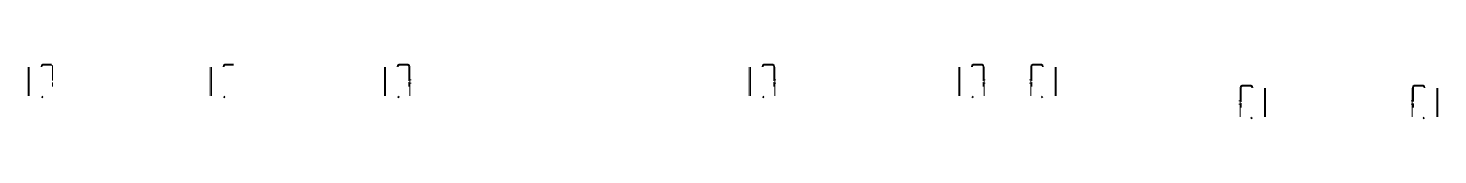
# Model space of a CAD drawing. Header units: millimetres. Extents: x -57519 to 497916, y -349472 to 446842.
# Drawn here: x 411355 to 417717, y -282497 to -282250 of the extents above; entities that cross this region are included whole.
import ezdxf

# ---------------------------------------------------------------- set-up
doc = ezdxf.new("R2010")
doc.units = ezdxf.units.MM
doc.layers.add('P-SANR-FIXT', color=6, linetype='Continuous', lineweight=5)

# ---------------------------------------------------------------- blocks, each defined once
blk = doc.blocks.new('FP_595-G_F SINGLE OCCUPANCY DIAGRAM')
at = {"layer": 'P-SANR-FIXT', "color": 191}
blk.add_line((-12.7, -6.1), (-65, -6.1), dxfattribs=at)
blk = doc.blocks.new('FP_596-G_F SINGLE OCCUPANCY DIAGRAM')
at = {"layer": 'P-SANR-FIXT', "color": 191}
blk.add_line((-65, -120.1), (65, -120.1), dxfattribs=at)
blk = doc.blocks.new('FP_597-G_F SINGLE OCCUPANCY DIAGRAM')
at = {"layer": 'P-SANR-FIXT', "color": 191}
for p, q in [((65, -5), (-65, -5)), ((-65, -115), (65, -115))]:
    blk.add_line(p, q, dxfattribs=at)
blk = doc.blocks.new('FP_598-G_F SINGLE OCCUPANCY DIAGRAM')
at = {"layer": 'P-SANR-FIXT', "color": 191}
for p, q in [((-7, 0), (-7, -2)), ((7, -2), (7, 0))]:
    blk.add_line(p, q, dxfattribs=at)
blk = doc.blocks.new('FP_599-G_F SINGLE OCCUPANCY DIAGRAM')
at = {"layer": 'P-SANR-FIXT', "color": 191}
for p, q in [((-5, -5), (-5, -6.1)), ((-5, -10.1), (-5, -11)), ((5, -6.1), (5, -5)), ((5, -11), (5, -10.1))]:
    blk.add_line(p, q, dxfattribs=at)
blk = doc.blocks.new('FP_600-G_F SINGLE OCCUPANCY DIAGRAM')
at = {"layer": 'P-SANR-FIXT', "color": 191}
for p, q in [((-5, -6.1), (-66.1, -6.1)), ((23.2, -6.1), (5, -6.1))]:
    blk.add_line(p, q, dxfattribs=at)
blk = doc.blocks.new('FP_601-G_F SINGLE OCCUPANCY DIAGRAM')
at = {"layer": 'P-SANR-FIXT', "color": 191}
for p, q in [((-66.1, -10.1), (-5, -10.1)), ((5, -10.1), (23.2, -10.1))]:
    blk.add_line(p, q, dxfattribs=at)
blk = doc.blocks.new('FP_602-G_F SINGLE OCCUPANCY DIAGRAM')
at = {"layer": 'P-SANR-FIXT', "color": 191, "flags": 128}
blk.add_lwpolyline([(-78.1, -14.1), (-73.2, -7.6), (-66.1, -6.1)], dxfattribs=at)
blk = doc.blocks.new('FP_603-G_F SINGLE OCCUPANCY DIAGRAM')
at = {"layer": 'P-SANR-FIXT', "color": 191, "flags": 128}
blk.add_lwpolyline([(-74.1, -14.1), (-70.8, -10.9), (-66.1, -10.1)], dxfattribs=at)
blk = doc.blocks.new('FP_604-G_F SINGLE OCCUPANCY DIAGRAM')
at = {"layer": 'P-SANR-FIXT', "color": 191}
for p, q in [((-78.1, -14.1), (-78.1, -54)), ((-74.1, -54), (-74.1, -14.1))]:
    blk.add_line(p, q, dxfattribs=at)
blk = doc.blocks.new('FP_605-G_F SINGLE OCCUPANCY DIAGRAM')
at = {"layer": 'P-SANR-FIXT', "color": 191, "flags": 128}
blk.add_lwpolyline([(-74.1, -54), (-70.8, -57.2), (-66.1, -58)], dxfattribs=at)
blk = doc.blocks.new('FP_606-G_F SINGLE OCCUPANCY DIAGRAM')
at = {"layer": 'P-SANR-FIXT', "color": 191, "flags": 128}
blk.add_lwpolyline([(-78.1, -54), (-73.2, -60.5), (-66.1, -62)], dxfattribs=at)
blk = doc.blocks.new('FP_607-G_F SINGLE OCCUPANCY DIAGRAM')
at = {"layer": 'P-SANR-FIXT', "color": 191}
blk.add_line((69.8, -54), (66.4, -57.2), dxfattribs=at)
blk = doc.blocks.new('FP_608-G_F SINGLE OCCUPANCY DIAGRAM')
at = {"layer": 'P-SANR-FIXT', "color": 191}
blk.add_line((73.8, -54), (68.8, -60.5), dxfattribs=at)
blk = doc.blocks.new('DLN_Toilet Paper Roll - DLN_Toilet Paper Roll-2430284-G_F SINGLE OCCUPANCY DIAGRAM')
at = {"layer": 'P-SANR-FIXT', "color": 191}
for name in ['FP_598-G_F SINGLE OCCUPANCY DIAGRAM', 'FP_602-G_F SINGLE OCCUPANCY DIAGRAM', 'FP_604-G_F SINGLE OCCUPANCY DIAGRAM', 'FP_606-G_F SINGLE OCCUPANCY DIAGRAM', 'FP_603-G_F SINGLE OCCUPANCY DIAGRAM', 'FP_605-G_F SINGLE OCCUPANCY DIAGRAM', 'FP_600-G_F SINGLE OCCUPANCY DIAGRAM', 'FP_601-G_F SINGLE OCCUPANCY DIAGRAM', 'FP_597-G_F SINGLE OCCUPANCY DIAGRAM', 'FP_595-G_F SINGLE OCCUPANCY DIAGRAM', 'FP_599-G_F SINGLE OCCUPANCY DIAGRAM', 'FP_607-G_F SINGLE OCCUPANCY DIAGRAM', 'FP_608-G_F SINGLE OCCUPANCY DIAGRAM', 'FP_596-G_F SINGLE OCCUPANCY DIAGRAM']:
    blk.add_blockref(name, (329410.6, 0), dxfattribs=at)
blk = doc.blocks.new('FP_610-G_F SINGLE OCCUPANCY DIAGRAM')
at = {"layer": 'P-SANR-FIXT', "color": 191}
blk.add_line((-12.7, -6.1), (-65, -6.1), dxfattribs=at)
blk = doc.blocks.new('FP_611-G_F SINGLE OCCUPANCY DIAGRAM')
at = {"layer": 'P-SANR-FIXT', "color": 191}
blk.add_line((-65, -120.1), (65, -120.1), dxfattribs=at)
blk = doc.blocks.new('FP_612-G_F SINGLE OCCUPANCY DIAGRAM')
at = {"layer": 'P-SANR-FIXT', "color": 191}
for p, q in [((65, -5), (-65, -5)), ((-65, -115), (65, -115))]:
    blk.add_line(p, q, dxfattribs=at)
blk = doc.blocks.new('FP_613-G_F SINGLE OCCUPANCY DIAGRAM')
at = {"layer": 'P-SANR-FIXT', "color": 191}
for p, q in [((-7, 0), (-7, -2)), ((7, -2), (7, 0))]:
    blk.add_line(p, q, dxfattribs=at)
blk = doc.blocks.new('FP_614-G_F SINGLE OCCUPANCY DIAGRAM')
at = {"layer": 'P-SANR-FIXT', "color": 191}
for p, q in [((-5, -5), (-5, -6.1)), ((-5, -10.1), (-5, -11)), ((5, -6.1), (5, -5)), ((5, -11), (5, -10.1))]:
    blk.add_line(p, q, dxfattribs=at)
blk = doc.blocks.new('FP_615-G_F SINGLE OCCUPANCY DIAGRAM')
at = {"layer": 'P-SANR-FIXT', "color": 191}
for p, q in [((-5, -6.1), (-66.1, -6.1)), ((23.2, -6.1), (5, -6.1))]:
    blk.add_line(p, q, dxfattribs=at)
blk = doc.blocks.new('FP_616-G_F SINGLE OCCUPANCY DIAGRAM')
at = {"layer": 'P-SANR-FIXT', "color": 191}
for p, q in [((-66.1, -10.1), (-5, -10.1)), ((5, -10.1), (23.2, -10.1))]:
    blk.add_line(p, q, dxfattribs=at)
blk = doc.blocks.new('FP_617-G_F SINGLE OCCUPANCY DIAGRAM')
at = {"layer": 'P-SANR-FIXT', "color": 191, "flags": 128}
blk.add_lwpolyline([(-78.1, -14.1), (-73.2, -7.6), (-66.1, -6.1)], dxfattribs=at)
blk = doc.blocks.new('FP_618-G_F SINGLE OCCUPANCY DIAGRAM')
at = {"layer": 'P-SANR-FIXT', "color": 191, "flags": 128}
blk.add_lwpolyline([(-74.1, -14.1), (-70.8, -10.9), (-66.1, -10.1)], dxfattribs=at)
blk = doc.blocks.new('FP_619-G_F SINGLE OCCUPANCY DIAGRAM')
at = {"layer": 'P-SANR-FIXT', "color": 191}
for p, q in [((-78.1, -14.1), (-78.1, -54)), ((-74.1, -54), (-74.1, -14.1))]:
    blk.add_line(p, q, dxfattribs=at)
blk = doc.blocks.new('FP_620-G_F SINGLE OCCUPANCY DIAGRAM')
at = {"layer": 'P-SANR-FIXT', "color": 191, "flags": 128}
blk.add_lwpolyline([(-74.1, -54), (-70.8, -57.2), (-66.1, -58)], dxfattribs=at)
blk = doc.blocks.new('FP_621-G_F SINGLE OCCUPANCY DIAGRAM')
at = {"layer": 'P-SANR-FIXT', "color": 191, "flags": 128}
blk.add_lwpolyline([(-78.1, -54), (-73.2, -60.5), (-66.1, -62)], dxfattribs=at)
blk = doc.blocks.new('FP_622-G_F SINGLE OCCUPANCY DIAGRAM')
at = {"layer": 'P-SANR-FIXT', "color": 191}
blk.add_line((69.8, -54), (66.4, -57.2), dxfattribs=at)
blk = doc.blocks.new('FP_623-G_F SINGLE OCCUPANCY DIAGRAM')
at = {"layer": 'P-SANR-FIXT', "color": 191}
blk.add_line((73.8, -54), (68.8, -60.5), dxfattribs=at)
blk = doc.blocks.new('DLN_Toilet Paper Roll - DLN_Toilet Paper Roll-V609-G_F SINGLE OCCUPANCY DIAGRAM')
at = {"layer": 'P-SANR-FIXT', "color": 191}
for name in ['FP_613-G_F SINGLE OCCUPANCY DIAGRAM', 'FP_617-G_F SINGLE OCCUPANCY DIAGRAM', 'FP_619-G_F SINGLE OCCUPANCY DIAGRAM', 'FP_621-G_F SINGLE OCCUPANCY DIAGRAM', 'FP_618-G_F SINGLE OCCUPANCY DIAGRAM', 'FP_620-G_F SINGLE OCCUPANCY DIAGRAM', 'FP_615-G_F SINGLE OCCUPANCY DIAGRAM', 'FP_616-G_F SINGLE OCCUPANCY DIAGRAM', 'FP_612-G_F SINGLE OCCUPANCY DIAGRAM', 'FP_610-G_F SINGLE OCCUPANCY DIAGRAM', 'FP_614-G_F SINGLE OCCUPANCY DIAGRAM', 'FP_622-G_F SINGLE OCCUPANCY DIAGRAM', 'FP_623-G_F SINGLE OCCUPANCY DIAGRAM', 'FP_611-G_F SINGLE OCCUPANCY DIAGRAM']:
    blk.add_blockref(name, (329410.6, 0), dxfattribs=at)
blk = doc.blocks.new('FP_625-G_F SINGLE OCCUPANCY DIAGRAM')
at = {"layer": 'P-SANR-FIXT', "color": 191}
blk.add_line((-65, -120.1), (65, -120.1), dxfattribs=at)
blk = doc.blocks.new('FP_626-G_F SINGLE OCCUPANCY DIAGRAM')
at = {"layer": 'P-SANR-FIXT', "color": 191}
blk.add_line((-65, -115), (65, -115), dxfattribs=at)
blk = doc.blocks.new('FP_627-G_F SINGLE OCCUPANCY DIAGRAM')
at = {"layer": 'P-SANR-FIXT', "color": 191}
for p, q in [((-78.1, -15), (-78.1, -54)), ((-74.1, -54), (-74.1, -15))]:
    blk.add_line(p, q, dxfattribs=at)
blk = doc.blocks.new('FP_628-G_F SINGLE OCCUPANCY DIAGRAM')
at = {"layer": 'P-SANR-FIXT', "color": 191, "flags": 128}
blk.add_lwpolyline([(-74.1, -54), (-70.8, -57.2), (-66.1, -58)], dxfattribs=at)
blk = doc.blocks.new('FP_629-G_F SINGLE OCCUPANCY DIAGRAM')
at = {"layer": 'P-SANR-FIXT', "color": 191, "flags": 128}
blk.add_lwpolyline([(-78.1, -54), (-73.2, -60.5), (-66.1, -62)], dxfattribs=at)
blk = doc.blocks.new('FP_630-G_F SINGLE OCCUPANCY DIAGRAM')
at = {"layer": 'P-SANR-FIXT', "color": 191}
blk.add_line((69.8, -54), (66.4, -57.2), dxfattribs=at)
blk = doc.blocks.new('FP_631-G_F SINGLE OCCUPANCY DIAGRAM')
at = {"layer": 'P-SANR-FIXT', "color": 191}
blk.add_line((73.8, -54), (68.8, -60.5), dxfattribs=at)
blk = doc.blocks.new('DLN_Toilet Paper Roll - DLN_Toilet Paper Roll-V624-G_F SINGLE OCCUPANCY DIAGRAM')
at = {"layer": 'P-SANR-FIXT', "color": 191}
for name in ['FP_627-G_F SINGLE OCCUPANCY DIAGRAM', 'FP_629-G_F SINGLE OCCUPANCY DIAGRAM', 'FP_628-G_F SINGLE OCCUPANCY DIAGRAM', 'FP_630-G_F SINGLE OCCUPANCY DIAGRAM', 'FP_631-G_F SINGLE OCCUPANCY DIAGRAM', 'FP_626-G_F SINGLE OCCUPANCY DIAGRAM', 'FP_625-G_F SINGLE OCCUPANCY DIAGRAM']:
    blk.add_blockref(name, (329410.6, 0), dxfattribs=at)
blk = doc.blocks.new('FP_633-G_F SINGLE OCCUPANCY DIAGRAM')
at = {"layer": 'P-SANR-FIXT', "color": 191}
blk.add_line((-65, -120.1), (65, -120.1), dxfattribs=at)
blk = doc.blocks.new('FP_634-G_F SINGLE OCCUPANCY DIAGRAM')
at = {"layer": 'P-SANR-FIXT', "color": 191}
blk.add_line((-65, -115), (65, -115), dxfattribs=at)
blk = doc.blocks.new('FP_635-G_F SINGLE OCCUPANCY DIAGRAM')
at = {"layer": 'P-SANR-FIXT', "color": 191}
for p, q in [((-5, -10.1), (-5, -11)), ((5, -11), (5, -10.1))]:
    blk.add_line(p, q, dxfattribs=at)
blk = doc.blocks.new('FP_636-G_F SINGLE OCCUPANCY DIAGRAM')
at = {"layer": 'P-SANR-FIXT', "color": 191}
for p, q in [((-66.1, -10.1), (-5, -10.1)), ((5, -10.1), (23.2, -10.1))]:
    blk.add_line(p, q, dxfattribs=at)
blk = doc.blocks.new('FP_637-G_F SINGLE OCCUPANCY DIAGRAM')
at = {"layer": 'P-SANR-FIXT', "color": 191, "flags": 128}
blk.add_lwpolyline([(-74.1, -14.1), (-70.8, -10.9), (-66.1, -10.1)], dxfattribs=at)
blk = doc.blocks.new('FP_638-G_F SINGLE OCCUPANCY DIAGRAM')
at = {"layer": 'P-SANR-FIXT', "color": 191}
for p, q in [((-78.1, -14.1), (-78.1, -54)), ((-74.1, -54), (-74.1, -14.1))]:
    blk.add_line(p, q, dxfattribs=at)
blk = doc.blocks.new('FP_639-G_F SINGLE OCCUPANCY DIAGRAM')
at = {"layer": 'P-SANR-FIXT', "color": 191, "flags": 128}
blk.add_lwpolyline([(-74.1, -54), (-70.8, -57.2), (-66.1, -58)], dxfattribs=at)
blk = doc.blocks.new('FP_640-G_F SINGLE OCCUPANCY DIAGRAM')
at = {"layer": 'P-SANR-FIXT', "color": 191, "flags": 128}
blk.add_lwpolyline([(-78.1, -54), (-73.2, -60.5), (-66.1, -62)], dxfattribs=at)
blk = doc.blocks.new('FP_641-G_F SINGLE OCCUPANCY DIAGRAM')
at = {"layer": 'P-SANR-FIXT', "color": 191}
blk.add_line((69.8, -54), (66.4, -57.2), dxfattribs=at)
blk = doc.blocks.new('FP_642-G_F SINGLE OCCUPANCY DIAGRAM')
at = {"layer": 'P-SANR-FIXT', "color": 191}
blk.add_line((73.8, -54), (68.8, -60.5), dxfattribs=at)
blk = doc.blocks.new('DLN_Toilet Paper Roll - DLN_Toilet Paper Roll-V632-G_F SINGLE OCCUPANCY DIAGRAM')
at = {"layer": 'P-SANR-FIXT', "color": 191}
for name in ['FP_638-G_F SINGLE OCCUPANCY DIAGRAM', 'FP_640-G_F SINGLE OCCUPANCY DIAGRAM', 'FP_637-G_F SINGLE OCCUPANCY DIAGRAM', 'FP_639-G_F SINGLE OCCUPANCY DIAGRAM', 'FP_636-G_F SINGLE OCCUPANCY DIAGRAM', 'FP_635-G_F SINGLE OCCUPANCY DIAGRAM', 'FP_641-G_F SINGLE OCCUPANCY DIAGRAM', 'FP_642-G_F SINGLE OCCUPANCY DIAGRAM', 'FP_634-G_F SINGLE OCCUPANCY DIAGRAM', 'FP_633-G_F SINGLE OCCUPANCY DIAGRAM']:
    blk.add_blockref(name, (329410.6, 0), dxfattribs=at)
blk = doc.blocks.new('FP_688-G_F SINGLE OCCUPANCY DIAGRAM')
at = {"layer": 'P-SANR-FIXT', "color": 191}
blk.add_line((-65, 6.1), (-12.7, 6.1), dxfattribs=at)
blk = doc.blocks.new('FP_689-G_F SINGLE OCCUPANCY DIAGRAM')
at = {"layer": 'P-SANR-FIXT', "color": 191}
blk.add_line((65, 120.1), (-65, 120.1), dxfattribs=at)
blk = doc.blocks.new('FP_690-G_F SINGLE OCCUPANCY DIAGRAM')
at = {"layer": 'P-SANR-FIXT', "color": 191}
for p, q in [((65, 115), (-65, 115)), ((-65, 5), (65, 5))]:
    blk.add_line(p, q, dxfattribs=at)
blk = doc.blocks.new('FP_691-G_F SINGLE OCCUPANCY DIAGRAM')
at = {"layer": 'P-SANR-FIXT', "color": 191}
for p, q in [((-7, 2), (-7, 0)), ((7, 0), (7, 2))]:
    blk.add_line(p, q, dxfattribs=at)
blk = doc.blocks.new('FP_692-G_F SINGLE OCCUPANCY DIAGRAM')
at = {"layer": 'P-SANR-FIXT', "color": 191}
for p, q in [((-5, 11), (-5, 10.1)), ((-5, 6.1), (-5, 5)), ((5, 10.1), (5, 11)), ((5, 5), (5, 6.1))]:
    blk.add_line(p, q, dxfattribs=at)
blk = doc.blocks.new('FP_693-G_F SINGLE OCCUPANCY DIAGRAM')
at = {"layer": 'P-SANR-FIXT', "color": 191}
for p, q in [((-66.1, 6.1), (-5, 6.1)), ((5, 6.1), (23.2, 6.1))]:
    blk.add_line(p, q, dxfattribs=at)
blk = doc.blocks.new('FP_694-G_F SINGLE OCCUPANCY DIAGRAM')
at = {"layer": 'P-SANR-FIXT', "color": 191}
for p, q in [((-5, 10.1), (-66.1, 10.1)), ((23.2, 10.1), (5, 10.1))]:
    blk.add_line(p, q, dxfattribs=at)
blk = doc.blocks.new('FP_695-G_F SINGLE OCCUPANCY DIAGRAM')
at = {"layer": 'P-SANR-FIXT', "color": 191, "flags": 128}
blk.add_lwpolyline([(-78.1, 14.1), (-73.2, 7.6), (-66.1, 6.1)], dxfattribs=at)
blk = doc.blocks.new('FP_696-G_F SINGLE OCCUPANCY DIAGRAM')
at = {"layer": 'P-SANR-FIXT', "color": 191, "flags": 128}
blk.add_lwpolyline([(-74.1, 14.1), (-70.8, 10.9), (-66.1, 10.1)], dxfattribs=at)
blk = doc.blocks.new('FP_697-G_F SINGLE OCCUPANCY DIAGRAM')
at = {"layer": 'P-SANR-FIXT', "color": 191}
for p, q in [((-78.1, 54), (-78.1, 14.1)), ((-74.1, 14.1), (-74.1, 54))]:
    blk.add_line(p, q, dxfattribs=at)
blk = doc.blocks.new('FP_698-G_F SINGLE OCCUPANCY DIAGRAM')
at = {"layer": 'P-SANR-FIXT', "color": 191, "flags": 128}
blk.add_lwpolyline([(-74.1, 54), (-70.8, 57.2), (-66.1, 58)], dxfattribs=at)
blk = doc.blocks.new('FP_699-G_F SINGLE OCCUPANCY DIAGRAM')
at = {"layer": 'P-SANR-FIXT', "color": 191, "flags": 128}
blk.add_lwpolyline([(-78.1, 54), (-73.2, 60.5), (-66.1, 62)], dxfattribs=at)
blk = doc.blocks.new('FP_700-G_F SINGLE OCCUPANCY DIAGRAM')
at = {"layer": 'P-SANR-FIXT', "color": 191}
blk.add_line((69.8, 54), (66.4, 57.2), dxfattribs=at)
blk = doc.blocks.new('FP_701-G_F SINGLE OCCUPANCY DIAGRAM')
at = {"layer": 'P-SANR-FIXT', "color": 191}
blk.add_line((73.8, 54), (68.8, 60.5), dxfattribs=at)
blk = doc.blocks.new('DLN_Toilet Paper Roll - DLN_Toilet Paper Roll-V687-G_F SINGLE OCCUPANCY DIAGRAM')
at = {"layer": 'P-SANR-FIXT', "color": 191}
for name in ['FP_689-G_F SINGLE OCCUPANCY DIAGRAM', 'FP_690-G_F SINGLE OCCUPANCY DIAGRAM', 'FP_699-G_F SINGLE OCCUPANCY DIAGRAM', 'FP_697-G_F SINGLE OCCUPANCY DIAGRAM', 'FP_695-G_F SINGLE OCCUPANCY DIAGRAM', 'FP_698-G_F SINGLE OCCUPANCY DIAGRAM', 'FP_696-G_F SINGLE OCCUPANCY DIAGRAM', 'FP_694-G_F SINGLE OCCUPANCY DIAGRAM', 'FP_693-G_F SINGLE OCCUPANCY DIAGRAM', 'FP_688-G_F SINGLE OCCUPANCY DIAGRAM', 'FP_691-G_F SINGLE OCCUPANCY DIAGRAM', 'FP_692-G_F SINGLE OCCUPANCY DIAGRAM', 'FP_700-G_F SINGLE OCCUPANCY DIAGRAM', 'FP_701-G_F SINGLE OCCUPANCY DIAGRAM']:
    blk.add_blockref(name, (329410.6, 0), dxfattribs=at)
blk = doc.blocks.new('FP_703-G_F SINGLE OCCUPANCY DIAGRAM')
at = {"layer": 'P-SANR-FIXT', "color": 191}
blk.add_line((-65, 6.1), (-12.7, 6.1), dxfattribs=at)
blk = doc.blocks.new('FP_704-G_F SINGLE OCCUPANCY DIAGRAM')
at = {"layer": 'P-SANR-FIXT', "color": 191}
blk.add_line((65, 120.1), (-65, 120.1), dxfattribs=at)
blk = doc.blocks.new('FP_705-G_F SINGLE OCCUPANCY DIAGRAM')
at = {"layer": 'P-SANR-FIXT', "color": 191}
for p, q in [((65, 115), (-65, 115)), ((-65, 5), (65, 5))]:
    blk.add_line(p, q, dxfattribs=at)
blk = doc.blocks.new('FP_706-G_F SINGLE OCCUPANCY DIAGRAM')
at = {"layer": 'P-SANR-FIXT', "color": 191}
for p, q in [((-7, 2), (-7, 0)), ((7, 0), (7, 2))]:
    blk.add_line(p, q, dxfattribs=at)
blk = doc.blocks.new('FP_707-G_F SINGLE OCCUPANCY DIAGRAM')
at = {"layer": 'P-SANR-FIXT', "color": 191}
for p, q in [((-5, 11), (-5, 10.1)), ((-5, 6.1), (-5, 5)), ((5, 10.1), (5, 11)), ((5, 5), (5, 6.1))]:
    blk.add_line(p, q, dxfattribs=at)
blk = doc.blocks.new('FP_708-G_F SINGLE OCCUPANCY DIAGRAM')
at = {"layer": 'P-SANR-FIXT', "color": 191}
for p, q in [((-66.1, 6.1), (-5, 6.1)), ((5, 6.1), (23.2, 6.1))]:
    blk.add_line(p, q, dxfattribs=at)
blk = doc.blocks.new('FP_709-G_F SINGLE OCCUPANCY DIAGRAM')
at = {"layer": 'P-SANR-FIXT', "color": 191}
for p, q in [((-5, 10.1), (-66.1, 10.1)), ((23.2, 10.1), (5, 10.1))]:
    blk.add_line(p, q, dxfattribs=at)
blk = doc.blocks.new('FP_710-G_F SINGLE OCCUPANCY DIAGRAM')
at = {"layer": 'P-SANR-FIXT', "color": 191, "flags": 128}
blk.add_lwpolyline([(-78.1, 14.1), (-73.2, 7.6), (-66.1, 6.1)], dxfattribs=at)
blk = doc.blocks.new('FP_711-G_F SINGLE OCCUPANCY DIAGRAM')
at = {"layer": 'P-SANR-FIXT', "color": 191, "flags": 128}
blk.add_lwpolyline([(-74.1, 14.1), (-70.8, 10.9), (-66.1, 10.1)], dxfattribs=at)
blk = doc.blocks.new('FP_712-G_F SINGLE OCCUPANCY DIAGRAM')
at = {"layer": 'P-SANR-FIXT', "color": 191}
for p, q in [((-78.1, 54), (-78.1, 14.1)), ((-74.1, 14.1), (-74.1, 54))]:
    blk.add_line(p, q, dxfattribs=at)
blk = doc.blocks.new('FP_713-G_F SINGLE OCCUPANCY DIAGRAM')
at = {"layer": 'P-SANR-FIXT', "color": 191, "flags": 128}
blk.add_lwpolyline([(-74.1, 54), (-70.8, 57.2), (-66.1, 58)], dxfattribs=at)
blk = doc.blocks.new('FP_714-G_F SINGLE OCCUPANCY DIAGRAM')
at = {"layer": 'P-SANR-FIXT', "color": 191, "flags": 128}
blk.add_lwpolyline([(-78.1, 54), (-73.2, 60.5), (-66.1, 62)], dxfattribs=at)
blk = doc.blocks.new('FP_715-G_F SINGLE OCCUPANCY DIAGRAM')
at = {"layer": 'P-SANR-FIXT', "color": 191}
blk.add_line((69.8, 54), (66.4, 57.2), dxfattribs=at)
blk = doc.blocks.new('FP_716-G_F SINGLE OCCUPANCY DIAGRAM')
at = {"layer": 'P-SANR-FIXT', "color": 191}
blk.add_line((73.8, 54), (68.8, 60.5), dxfattribs=at)
blk = doc.blocks.new('DLN_Toilet Paper Roll - DLN_Toilet Paper Roll-V702-G_F SINGLE OCCUPANCY DIAGRAM')
at = {"layer": 'P-SANR-FIXT', "color": 191}
for name in ['FP_704-G_F SINGLE OCCUPANCY DIAGRAM', 'FP_705-G_F SINGLE OCCUPANCY DIAGRAM', 'FP_714-G_F SINGLE OCCUPANCY DIAGRAM', 'FP_712-G_F SINGLE OCCUPANCY DIAGRAM', 'FP_710-G_F SINGLE OCCUPANCY DIAGRAM', 'FP_713-G_F SINGLE OCCUPANCY DIAGRAM', 'FP_711-G_F SINGLE OCCUPANCY DIAGRAM', 'FP_709-G_F SINGLE OCCUPANCY DIAGRAM', 'FP_708-G_F SINGLE OCCUPANCY DIAGRAM', 'FP_703-G_F SINGLE OCCUPANCY DIAGRAM', 'FP_706-G_F SINGLE OCCUPANCY DIAGRAM', 'FP_707-G_F SINGLE OCCUPANCY DIAGRAM', 'FP_715-G_F SINGLE OCCUPANCY DIAGRAM', 'FP_716-G_F SINGLE OCCUPANCY DIAGRAM']:
    blk.add_blockref(name, (329410.6, 0), dxfattribs=at)

msp = doc.modelspace()

# ---------------------------------------------------------------- block references
at = {"layer": 'P-SANR-FIXT', "color": 191}
for name, p, rotation in [('DLN_Toilet Paper Roll - DLN_Toilet Paper Roll-V632-G_F SINGLE OCCUPANCY DIAGRAM', (411474.8, 47082.5), 270.0000000000002), ('DLN_Toilet Paper Roll - DLN_Toilet Paper Roll-V624-G_F SINGLE OCCUPANCY DIAGRAM', (412296.8, 47082.5), 270.0000000000002), ('DLN_Toilet Paper Roll - DLN_Toilet Paper Roll-2430284-G_F SINGLE OCCUPANCY DIAGRAM', (413082.8, 47082.5), 270.0000000000002), ('DLN_Toilet Paper Roll - DLN_Toilet Paper Roll-V609-G_F SINGLE OCCUPANCY DIAGRAM', (414729.8, 47082.5), 270.0000000000002), ('DLN_Toilet Paper Roll - DLN_Toilet Paper Roll-2430284-G_F SINGLE OCCUPANCY DIAGRAM', (415674.8, 47082.5), 270.0000000000002), ('DLN_Toilet Paper Roll - DLN_Toilet Paper Roll-V687-G_F SINGLE OCCUPANCY DIAGRAM', (415874.8, 47082.5), 269.9999999999998), ('DLN_Toilet Paper Roll - DLN_Toilet Paper Roll-V702-G_F SINGLE OCCUPANCY DIAGRAM', (416819.8, 46987.5), 269.9999999999998), ('DLN_Toilet Paper Roll - DLN_Toilet Paper Roll-V702-G_F SINGLE OCCUPANCY DIAGRAM', (417597.3, 46987.5), 269.9999999999998)]:
    msp.add_blockref(name, p, dxfattribs=dict(at, rotation=rotation))

doc.saveas('drawing.dxf')
